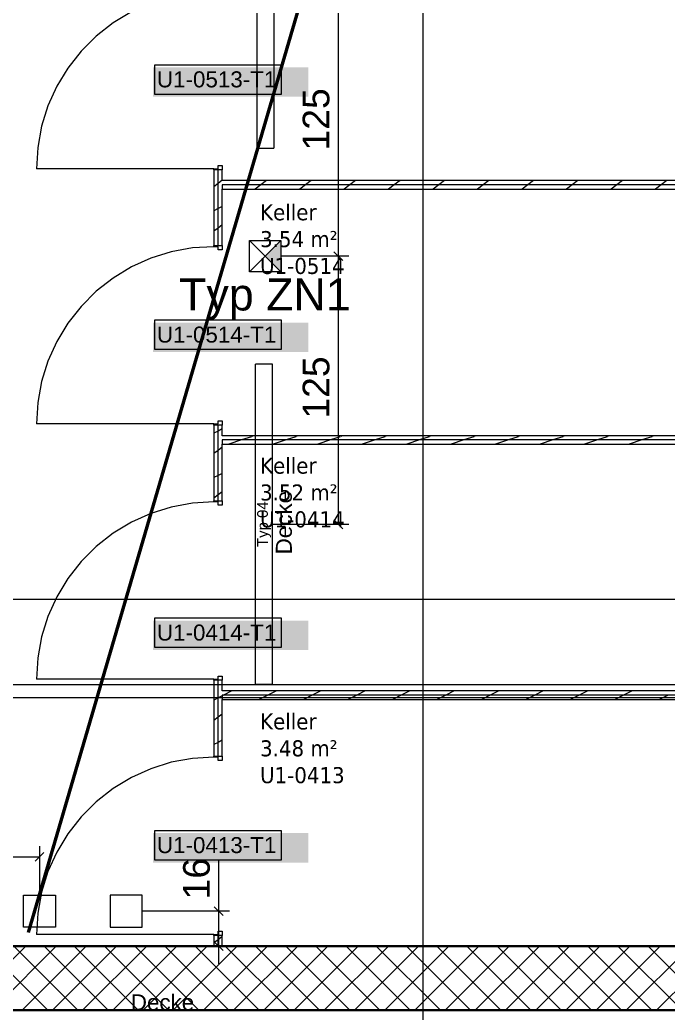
# Model space of a CAD drawing. Extents: x -1132 to 613, y -179 to 712.
# Drawn here: x -427.4 to -366.7, y 292.6 to 385.6 of the extents above; entities that cross this region are included whole.
import ezdxf
from ezdxf.lldxf.tags import DXFTag

# ---------------------------------------------------------------- set-up
doc = ezdxf.new("R2010")
doc.units = 0
doc.layers.get('0').update_dxf_attribs({"lineweight": 13})
for name, color, linetype, lineweight in [('A-AREA-____-IDEN', 7, 'Continuous', 5), ('A-DOOR-____-IDEN', 7, 'Continuous', 5), ('A-DOOR-FRAM-MCUT', 7, 'Continuous', 9), ('A-DOOR-OPNG-OTLN', 7, 'Continuous', 9), ('A-FLOR-____-OVHD', 7, 'Strichpunkt - Fein', 9), ('A-WALL-____-MCUT', 7, 'Continuous', 35), ('A-WALL-____-PATT', 7, 'Continuous', 35), ('A-WALL-FNSH-MCUT', 7, 'Continuous', 35), ('S-GRID-____-OTLN', 7, 'Continuous', 5)]:
    doc.layers.add(name, color=color, linetype=linetype, lineweight=lineweight)
for name, color, linetype, lineweight, true_color in [('EL01_VVV_Mass', 7, 'Continuous', 13, 0xb2b200), ('EL01_WAN_HLKS', 5, 'Continuous', 13, 0x0000ff), ('EL01_WAN_Leuchten', 7, 'Continuous', 13, 0x0080ff), ('EL01_WAN_Leuchtentyp', 7, 'Continuous', 13, 0x0099ff), ('EL01_WAN_Licht', 7, 'Continuous', 13, 0x0080ff), ('EL01_WAN_Notbeleuchtungen', 7, 'Continuous', 13, 0x009900), ('EL01_WAN_Notbeleuchtungentyp', 7, 'Continuous', 13, 0x009900), ('X_Geometrie', 3, 'Continuous', 50, 0x00ff00)]:
    doc.layers.add(name, color=color, linetype=linetype, lineweight=lineweight, true_color=true_color)
doc.styles.get("Standard").update_dxf_attribs({"font": 'arial.ttf'})
tags = doc.linetypes.add('_Rasterlinie_', pattern=[0.375, 0.2, -0.05, 0.075, -0.05]).pattern_tags.tags
tags[10:11] = [DXFTag(74, 4), DXFTag(75, 0), DXFTag(340, '0'), DXFTag(46, 1.0), DXFTag(50, 0.0), DXFTag(44, 0.0), DXFTag(45, 0.0)]
tags[8:9] = [DXFTag(74, 4), DXFTag(75, 0), DXFTag(340, '0'), DXFTag(46, 1.0), DXFTag(50, 0.0), DXFTag(44, 0.0), DXFTag(45, 0.0)]
tags[6:7] = [DXFTag(74, 4), DXFTag(75, 0), DXFTag(340, '0'), DXFTag(46, 1.0), DXFTag(50, 0.0), DXFTag(44, 0.0), DXFTag(45, 0.0)]
tags[4:5] = [DXFTag(74, 4), DXFTag(75, 0), DXFTag(340, '0'), DXFTag(46, 1.0), DXFTag(50, 0.0), DXFTag(44, 0.0), DXFTag(45, 0.0)]
tags = doc.linetypes.add('Strichpunkt - Fein', pattern=[0.2, 0.1, -0.05, 0, -0.05]).pattern_tags.tags
tags[10:11] = [DXFTag(74, 4), DXFTag(75, 0), DXFTag(340, '0'), DXFTag(46, 1.0), DXFTag(50, 0.0), DXFTag(44, 0.0), DXFTag(45, 0.0)]
tags[8:9] = [DXFTag(74, 4), DXFTag(75, 0), DXFTag(340, '0'), DXFTag(46, 1.0), DXFTag(50, 0.0), DXFTag(44, 0.0), DXFTag(45, 0.0)]
tags[6:7] = [DXFTag(74, 4), DXFTag(75, 0), DXFTag(340, '0'), DXFTag(46, 1.0), DXFTag(50, 0.0), DXFTag(44, 0.0), DXFTag(45, 0.0)]
tags[4:5] = [DXFTag(74, 4), DXFTag(75, 0), DXFTag(340, '0'), DXFTag(46, 1.0), DXFTag(50, 0.0), DXFTag(44, 0.0), DXFTag(45, 0.0)]

# ---------------------------------------------------------------- blocks, each defined once
blk = doc.blocks.new('Referenz-A0UNPDE96I', base_point=(-1115.886, -117.372))
at = {"layer": 'A-DOOR-____-IDEN', "color": 0, "linetype": 'Continuous', "ltscale": 0.13}
for p, q in [((-414.736, 381.415), (-402.896, 381.415)), ((-414.736, 378.635), (-414.736, 381.415)), ((-402.896, 381.415), (-402.896, 378.635)), ((-402.896, 378.635), (-414.736, 378.635)), ((-414.736, 357.515), (-402.896, 357.515)), ((-414.736, 354.735), (-414.736, 357.515)), ((-402.896, 357.515), (-402.896, 354.735)), ((-402.896, 354.735), (-414.736, 354.735)), ((-414.736, 329.615), (-402.896, 329.615)), ((-414.736, 326.835), (-414.736, 329.615)), ((-402.896, 329.615), (-402.896, 326.835)), ((-402.896, 326.835), (-414.736, 326.835)), ((-414.736, 309.715), (-402.896, 309.715)), ((-414.736, 306.935), (-414.736, 309.715)), ((-402.896, 309.715), (-402.896, 306.935)), ((-402.896, 306.935), (-414.736, 306.935))]:
    blk.add_line(p, q, dxfattribs=at)
at = {"layer": 'A-DOOR-____-IDEN', "color": 7, "linetype": 'Continuous', "ltscale": 0.13, "true_color": 0xffffff}
for points in [[(-414.911, 378.412), (-400.372, 378.412), (-414.911, 381.171)], [(-400.372, 378.412), (-414.911, 381.171), (-400.372, 381.171)], [(-414.911, 354.512), (-400.372, 354.512), (-414.911, 357.271)], [(-400.372, 354.512), (-414.911, 357.271), (-400.372, 357.271)], [(-414.911, 326.612), (-400.372, 326.612), (-414.911, 329.371)], [(-400.372, 326.612), (-414.911, 329.371), (-400.372, 329.371)], [(-414.911, 306.712), (-400.372, 306.712), (-414.911, 309.471)], [(-400.372, 306.712), (-414.911, 309.471), (-400.372, 309.471)]]:
    blk.add_solid(points, dxfattribs=at)
at = {"layer": 'A-DOOR-FRAM-MCUT', "color": 0, "linetype": 'Continuous', "ltscale": 0.13}
for p, q in [((-409.215, 371.678), (-408.815, 371.678)), ((-409.215, 371.578), (-409.215, 371.678)), ((-408.415, 371.578), (-409.215, 371.578)), ((-408.815, 371.978), (-408.415, 371.978)), ((-408.815, 371.678), (-408.815, 371.978)), ((-408.415, 371.978), (-408.415, 371.578)), ((-409.215, 364.478), (-408.415, 364.478)), ((-409.215, 364.378), (-409.215, 364.478)), ((-408.815, 364.378), (-409.215, 364.378)), ((-408.815, 364.078), (-408.815, 364.378)), ((-408.415, 364.078), (-408.815, 364.078)), ((-408.415, 364.478), (-408.415, 364.078)), ((-408.815, 348.078), (-408.415, 348.078)), ((-408.815, 347.778), (-408.815, 348.078)), ((-408.415, 348.078), (-408.415, 347.678)), ((-409.215, 347.778), (-408.815, 347.778)), ((-409.215, 347.678), (-409.215, 347.778)), ((-408.415, 347.678), (-409.215, 347.678)), ((-409.215, 340.578), (-408.415, 340.578)), ((-409.215, 340.478), (-409.215, 340.578)), ((-408.815, 340.478), (-409.215, 340.478)), ((-408.815, 340.178), (-408.815, 340.478)), ((-408.415, 340.578), (-408.415, 340.178)), ((-408.415, 340.178), (-408.815, 340.178)), ((-409.215, 323.878), (-408.815, 323.878)), ((-409.215, 323.778), (-409.215, 323.878)), ((-408.415, 323.778), (-409.215, 323.778)), ((-408.815, 324.178), (-408.415, 324.178)), ((-408.815, 323.878), (-408.815, 324.178)), ((-408.415, 324.178), (-408.415, 323.778)), ((-409.215, 316.678), (-408.415, 316.678)), ((-409.215, 316.578), (-409.215, 316.678)), ((-408.815, 316.578), (-409.215, 316.578)), ((-408.815, 316.278), (-408.815, 316.578)), ((-408.415, 316.278), (-408.815, 316.278)), ((-408.415, 316.678), (-408.415, 316.278)), ((-409.215, 299.978), (-408.815, 299.978)), ((-409.215, 299.878), (-409.215, 299.978)), ((-408.415, 299.878), (-409.215, 299.878)), ((-408.815, 300.278), (-408.415, 300.278)), ((-408.815, 299.978), (-408.815, 300.278)), ((-408.415, 300.278), (-408.415, 299.878))]:
    blk.add_line(p, q, dxfattribs=at)
at = {"layer": 'A-DOOR-OPNG-OTLN', "color": 0, "linetype": 'Continuous', "ltscale": 0.13}
for p, q in [((-416.929, 386.377), (-418.645, 385.34)), ((-418.645, 385.34), (-420.222, 384.104)), ((-420.222, 384.104), (-421.64, 382.686)), ((-421.64, 382.686), (-422.876, 381.108)), ((-422.876, 381.108), (-423.913, 379.393)), ((-423.913, 379.393), (-424.736, 377.565)), ((-424.736, 377.565), (-425.332, 375.651)), ((-425.332, 375.651), (-425.694, 373.679)), ((-425.694, 373.679), (-425.815, 371.678)), ((-409.215, 371.678), (-425.815, 371.678)), ((-413.187, 363.896), (-415.101, 363.3)), ((-411.216, 364.257), (-413.187, 363.896)), ((-409.215, 364.378), (-411.216, 364.257)), ((-415.101, 363.3), (-416.929, 362.477)), ((-416.929, 362.477), (-418.645, 361.44)), ((-418.645, 361.44), (-420.222, 360.204)), ((-420.222, 360.204), (-421.64, 358.786)), ((-421.64, 358.786), (-422.876, 357.208)), ((-422.876, 357.208), (-423.913, 355.493)), ((-423.913, 355.493), (-424.736, 353.665)), ((-424.736, 353.665), (-425.332, 351.751)), ((-425.332, 351.751), (-425.694, 349.779)), ((-425.694, 349.779), (-425.815, 347.778)), ((-409.215, 347.778), (-425.815, 347.778)), ((-409.215, 340.478), (-411.216, 340.357)), ((-413.187, 339.996), (-415.101, 339.4)), ((-411.216, 340.357), (-413.187, 339.996)), ((-416.929, 338.577), (-418.645, 337.54)), ((-415.101, 339.4), (-416.929, 338.577)), ((-418.645, 337.54), (-420.222, 336.304)), ((-420.222, 336.304), (-421.64, 334.886)), ((-421.64, 334.886), (-422.876, 333.308)), ((-422.876, 333.308), (-423.913, 331.593)), ((-423.913, 331.593), (-424.736, 329.765)), ((-424.736, 329.765), (-425.332, 327.851)), ((-425.332, 327.851), (-425.694, 325.879)), ((-425.694, 325.879), (-425.815, 323.878)), ((-409.215, 323.878), (-425.815, 323.878)), ((-411.216, 316.457), (-413.187, 316.096)), ((-409.215, 316.578), (-411.216, 316.457)), ((-415.101, 315.5), (-416.929, 314.677)), ((-413.187, 316.096), (-415.101, 315.5)), ((-416.929, 314.677), (-418.645, 313.64)), ((-418.645, 313.64), (-420.222, 312.404)), ((-420.222, 312.404), (-421.64, 310.986)), ((-421.64, 310.986), (-422.876, 309.408)), ((-422.876, 309.408), (-423.913, 307.693)), ((-423.913, 307.693), (-424.736, 305.865)), ((-424.736, 305.865), (-425.332, 303.951)), ((-425.332, 303.951), (-425.694, 301.979)), ((-425.694, 301.979), (-425.815, 299.978)), ((-409.215, 299.978), (-425.815, 299.978))]:
    blk.add_line(p, q, dxfattribs=at)
at = {"layer": 'A-FLOR-____-OVHD', "color": 0, "linetype": 'Strichpunkt - Fein', "ltscale": 0.13}
for p, q in [((-433.415, 323.378), (-348.115, 323.378)), ((-433.415, 322.178), (-348.115, 322.178))]:
    blk.add_line(p, q, dxfattribs=at)
at = {"layer": 'A-WALL-____-MCUT', "color": 0, "linetype": 'Continuous', "lineweight": 9, "ltscale": 0.13}
for p, q in [((-408.815, 364.478), (-408.815, 371.578)), ((-347.115, 370.178), (-408.415, 370.178)), ((-408.415, 370.178), (-408.415, 369.778)), ((-408.815, 340.578), (-408.815, 347.678)), ((-347.115, 346.278), (-408.415, 346.278)), ((-408.415, 346.278), (-408.415, 345.878)), ((-408.815, 316.678), (-408.815, 323.778)), ((-348.115, 322.378), (-408.415, 322.378)), ((-408.415, 322.378), (-408.415, 321.978)), ((-408.815, 298.878), (-408.815, 299.878))]:
    blk.add_line(p, q, dxfattribs=at)
at = {"layer": 'A-WALL-____-MCUT', "color": 0, "linetype": 'Continuous', "ltscale": 0.35}
for p, q in [((-348.115, 298.878), (-433.415, 298.878)), ((-648.315, 292.878), (-245.665, 292.878))]:
    blk.add_line(p, q, dxfattribs=at)
at = {"layer": 'A-WALL-____-PATT', "color": 0, "linetype": 'Continuous', "lineweight": 9, "ltscale": 0.13}
for p, q in [((-408.815, 370.292), (-409.215, 369.992)), ((-408.415, 370.592), (-408.815, 370.292)), ((-404.801, 370.178), (-405.334, 369.778)), ((-404.268, 370.578), (-404.801, 370.178)), ((-400.636, 370.178), (-401.169, 369.778)), ((-400.103, 370.578), (-400.636, 370.178)), ((-396.471, 370.178), (-397.004, 369.778)), ((-395.938, 370.578), (-396.471, 370.178)), ((-392.306, 370.178), (-392.839, 369.778)), ((-391.773, 370.578), (-392.306, 370.178)), ((-388.141, 370.178), (-388.674, 369.778)), ((-387.608, 370.578), (-388.141, 370.178)), ((-383.976, 370.178), (-384.509, 369.778)), ((-383.443, 370.578), (-383.976, 370.178)), ((-379.811, 370.178), (-380.344, 369.778)), ((-379.278, 370.578), (-379.811, 370.178)), ((-375.646, 370.178), (-376.179, 369.778)), ((-375.113, 370.578), (-375.646, 370.178)), ((-371.481, 370.178), (-372.014, 369.778)), ((-370.948, 370.578), (-371.481, 370.178)), ((-367.316, 370.178), (-367.849, 369.778)), ((-366.783, 370.578), (-367.316, 370.178)), ((-408.815, 367.942), (-409.215, 367.742)), ((-408.415, 368.142), (-408.815, 367.942)), ((-408.815, 366.127), (-409.215, 365.827)), ((-408.415, 366.427), (-408.815, 366.127)), ((-408.815, 347.118), (-409.215, 346.918)), ((-408.415, 347.318), (-408.815, 347.118)), ((-406.605, 346.278), (-407.805, 345.878)), ((-405.692, 346.583), (-406.605, 346.278)), ((-405.529, 346.678), (-405.657, 346.614)), ((-402.441, 346.278), (-403.641, 345.878)), ((-401.527, 346.583), (-402.441, 346.278)), ((-401.364, 346.678), (-401.493, 346.614)), ((-398.276, 346.278), (-399.476, 345.878)), ((-397.362, 346.583), (-398.276, 346.278)), ((-397.199, 346.678), (-397.328, 346.614)), ((-394.111, 346.278), (-395.311, 345.878)), ((-393.197, 346.583), (-394.111, 346.278)), ((-393.035, 346.678), (-393.163, 346.614)), ((-389.946, 346.278), (-391.146, 345.878)), ((-389.032, 346.583), (-389.946, 346.278)), ((-388.87, 346.678), (-388.998, 346.614)), ((-385.782, 346.278), (-386.982, 345.878)), ((-384.867, 346.583), (-385.782, 346.278)), ((-384.705, 346.678), (-384.833, 346.614)), ((-381.617, 346.278), (-382.817, 345.878)), ((-380.702, 346.583), (-381.617, 346.278)), ((-380.54, 346.678), (-380.668, 346.614)), ((-377.452, 346.278), (-378.652, 345.878)), ((-376.537, 346.583), (-377.452, 346.278)), ((-376.375, 346.678), (-376.503, 346.614)), ((-373.288, 346.278), (-374.488, 345.878)), ((-372.372, 346.584), (-373.288, 346.278)), ((-372.21, 346.678), (-372.338, 346.614)), ((-369.123, 346.278), (-370.323, 345.878)), ((-368.207, 346.584), (-369.123, 346.278)), ((-368.045, 346.678), (-368.173, 346.614)), ((-408.815, 345.302), (-409.215, 345.002)), ((-408.415, 345.602), (-408.815, 345.302)), ((-408.815, 342.953), (-409.215, 342.753)), ((-408.415, 343.153), (-408.815, 342.953)), ((-408.415, 341.437), (-408.815, 341.137)), ((-408.815, 341.137), (-409.215, 340.837)), ((-407.515, 322.778), (-408.315, 322.378)), ((-403.35, 322.778), (-404.15, 322.378)), ((-399.186, 322.778), (-399.986, 322.378)), ((-395.021, 322.778), (-395.821, 322.378)), ((-390.856, 322.778), (-391.656, 322.378)), ((-386.691, 322.778), (-387.491, 322.378)), ((-382.526, 322.778), (-383.326, 322.378)), ((-378.361, 322.778), (-379.161, 322.378)), ((-374.196, 322.778), (-374.996, 322.378)), ((-370.031, 322.778), (-370.831, 322.378)), ((-408.815, 322.129), (-409.215, 321.929)), ((-408.415, 322.329), (-408.815, 322.129)), ((-408.315, 322.378), (-408.415, 322.329)), ((-404.15, 322.378), (-404.95, 321.978)), ((-399.986, 322.378), (-400.786, 321.978)), ((-395.821, 322.378), (-396.621, 321.978)), ((-391.656, 322.378), (-392.456, 321.978)), ((-387.491, 322.378), (-388.291, 321.978)), ((-383.326, 322.378), (-384.126, 321.978)), ((-379.161, 322.378), (-379.961, 321.978)), ((-374.996, 322.378), (-375.796, 321.978)), ((-370.831, 322.378), (-371.631, 321.978)), ((-366.666, 322.378), (-367.466, 321.978)), ((-408.815, 320.312), (-409.215, 320.012)), ((-408.415, 320.612), (-408.815, 320.312)), ((-408.415, 318.164), (-408.815, 317.964)), ((-408.815, 317.964), (-409.215, 317.764)), ((-408.815, 299.487), (-409.215, 299.187)), ((-408.415, 299.787), (-408.815, 299.487)), ((-432.806, 292.878), (-426.806, 298.878)), ((-424.763, 292.878), (-430.763, 298.878)), ((-429.978, 292.878), (-423.978, 298.878)), ((-421.934, 292.878), (-427.934, 298.878)), ((-427.149, 292.878), (-421.149, 298.878)), ((-419.106, 292.878), (-425.106, 298.878)), ((-424.321, 292.878), (-418.321, 298.878)), ((-416.277, 292.878), (-422.277, 298.878)), ((-421.492, 292.878), (-415.492, 298.878)), ((-413.449, 292.878), (-419.449, 298.878)), ((-418.664, 292.878), (-412.664, 298.878)), ((-410.62, 292.878), (-416.62, 298.878)), ((-415.835, 292.878), (-409.835, 298.878)), ((-407.792, 292.878), (-413.792, 298.878)), ((-413.007, 292.878), (-407.007, 298.878)), ((-404.964, 292.878), (-410.964, 298.878)), ((-410.179, 292.878), (-404.179, 298.878)), ((-402.135, 292.878), (-408.135, 298.878)), ((-407.35, 292.878), (-401.35, 298.878)), ((-399.307, 292.878), (-405.307, 298.878)), ((-404.522, 292.878), (-398.522, 298.878)), ((-396.478, 292.878), (-402.478, 298.878)), ((-401.693, 292.878), (-395.693, 298.878)), ((-393.65, 292.878), (-399.65, 298.878)), ((-398.865, 292.878), (-392.865, 298.878)), ((-390.821, 292.878), (-396.821, 298.878)), ((-396.036, 292.878), (-390.036, 298.878)), ((-387.993, 292.878), (-393.993, 298.878)), ((-393.208, 292.878), (-387.208, 298.878)), ((-385.165, 292.878), (-391.165, 298.878)), ((-390.38, 292.878), (-384.38, 298.878)), ((-382.336, 292.878), (-388.336, 298.878)), ((-387.551, 292.878), (-381.551, 298.878)), ((-379.508, 292.878), (-385.508, 298.878)), ((-384.723, 292.878), (-378.723, 298.878)), ((-376.679, 292.878), (-382.679, 298.878)), ((-381.894, 292.878), (-375.894, 298.878)), ((-373.851, 292.878), (-379.851, 298.878)), ((-379.066, 292.878), (-373.066, 298.878)), ((-371.022, 292.878), (-377.022, 298.878)), ((-376.238, 292.878), (-370.238, 298.878)), ((-368.194, 292.878), (-374.194, 298.878)), ((-373.409, 292.878), (-367.409, 298.878)), ((-365.366, 292.878), (-371.366, 298.878)), ((-370.581, 292.878), (-364.581, 298.878)), ((-362.537, 292.878), (-368.537, 298.878)), ((-367.752, 292.878), (-361.752, 298.878))]:
    blk.add_line(p, q, dxfattribs=at)
at = {"layer": 'A-WALL-FNSH-MCUT', "color": 0, "linetype": 'Continuous', "lineweight": 9, "ltscale": 0.13}
for p, q in [((-409.215, 371.578), (-409.215, 364.478)), ((-408.415, 371.578), (-409.215, 371.578)), ((-408.415, 370.578), (-408.415, 371.578)), ((-347.115, 370.578), (-408.415, 370.578)), ((-408.415, 364.478), (-408.415, 369.778)), ((-408.415, 369.778), (-347.115, 369.778)), ((-409.215, 364.478), (-408.415, 364.478)), ((-409.215, 347.678), (-409.215, 340.578)), ((-408.415, 347.678), (-409.215, 347.678)), ((-408.415, 346.678), (-408.415, 347.678)), ((-347.115, 346.678), (-408.415, 346.678)), ((-408.415, 340.578), (-408.415, 345.878)), ((-408.415, 345.878), (-347.115, 345.878)), ((-409.215, 340.578), (-408.415, 340.578)), ((-409.215, 323.778), (-409.215, 316.678)), ((-408.415, 323.778), (-409.215, 323.778)), ((-408.415, 322.778), (-408.415, 323.778)), ((-348.115, 322.778), (-408.415, 322.778)), ((-408.415, 316.678), (-408.415, 321.978)), ((-408.415, 321.978), (-348.115, 321.978)), ((-409.215, 316.678), (-408.415, 316.678)), ((-409.215, 299.878), (-409.215, 298.878)), ((-408.415, 299.878), (-409.215, 299.878)), ((-408.415, 298.878), (-408.415, 299.878))]:
    blk.add_line(p, q, dxfattribs=at)
at = {"layer": 'S-GRID-____-OTLN', "color": 0, "linetype": '_Rasterlinie_', "ltscale": 0.13}
for p, q in [((-389.615, -113.603), (-389.615, 631.478)), ((-1107.612, 331.378), (119.376, 331.378))]:
    blk.add_line(p, q, dxfattribs=at)
at = {"layer": 'X_Geometrie', "color": 0, "linetype": 'Continuous', "ltscale": 0.5}
blk.add_line((-426.566, 300.164), (-354.642, 546.044), dxfattribs=at)
at = {"layer": 'A-AREA-____-IDEN', "color": 0, "linetype": 'Continuous', "ltscale": 0.13, "char_height": 1.5, "attachment_point": 1}
for s, insert in [('{\\W0.9;\\fVerdana;Keller}', (-404.875, 368.351)), ('{\\W0.9;\\fVerdana;3.54 m²}', (-404.875, 365.838)), ('{\\W0.9;\\fVerdana;U1-0514}', (-404.875, 363.324)), ('{\\W0.9;\\fVerdana;Keller}', (-404.875, 344.626)), ('{\\W0.9;\\fVerdana;3.52 m²}', (-404.875, 342.113)), ('{\\W0.9;\\fVerdana;U1-0414}', (-404.875, 339.599)), ('{\\W0.9;\\fVerdana;Keller}', (-404.875, 320.671)), ('{\\W0.9;\\fVerdana;3.48 m²}', (-404.875, 318.158)), ('{\\W0.9;\\fVerdana;U1-0413}', (-404.875, 315.644))]:
    blk.add_mtext(s, dxfattribs=dict(at, insert=insert))
at = {"layer": 'A-DOOR-____-IDEN', "color": 0, "linetype": 'Continuous', "ltscale": 0.13, "char_height": 1.5, "attachment_point": 1}
for s, insert in [('{\\fArial;U1-0513-T1}', (-414.536, 380.796)), ('{\\fArial;U1-0514-T1}', (-414.536, 356.896)), ('{\\fArial;U1-0414-T1}', (-414.536, 328.996)), ('{\\fArial;U1-0413-T1}', (-414.536, 309.096))]:
    blk.add_mtext(s, dxfattribs=dict(at, insert=insert))
blk = doc.blocks.new('Absolute Höhe-A0UNPESD6I', base_point=(-416.982, 292.87))
at = {"color": 0, "lineweight": -2, "insert": (-416.982, 294.37), "char_height": 1.5, "attachment_point": 1}
blk.add_mtext('{\\fArial;Decke}', dxfattribs=at)
blk = doc.blocks.new('Notleuchte eckig-A0UNPF4P6I', base_point=(-405.854, 362.023))
at = {"color": 0, "lineweight": -2}
for p, q in [((-405.854, 364.942), (-402.935, 362.023)), ((-405.854, 362.023), (-402.935, 364.942)), ((-405.854, 362.023), (-405.854, 364.942)), ((-405.854, 364.942), (-402.935, 364.942)), ((-402.935, 364.942), (-402.935, 362.023)), ((-402.935, 362.023), (-405.854, 362.023))]:
    blk.add_line(p, q, dxfattribs=at)
for points in [[(-402.935, 363.482), (-404.395, 363.482), (-402.935, 364.942)], [(-402.935, 362.023), (-402.935, 363.482), (-404.395, 363.482)]]:
    blk.add_solid(points, dxfattribs=at)
blk = doc.blocks.new('Bemerkung 1-A0UNPF4R6I', base_point=(-412.458, 358.405))
at = {"color": 0, "lineweight": -2, "insert": (-412.458, 361.405), "char_height": 3, "attachment_point": 1}
blk.add_mtext('{\\fArial;Typ ZN1}', dxfattribs=at)
blk = doc.blocks.new('LED-Langfeldleuchte 37W-A0UNPF5D6I', base_point=(-405.305, 323.375))
at = {"color": 0, "lineweight": -2}
for p, q in [((-405.305, 323.375), (-405.305, 353.375)), ((-403.705, 353.375), (-405.305, 353.375)), ((-403.705, 323.375), (-403.705, 353.375)), ((-403.705, 323.375), (-405.305, 323.375))]:
    blk.add_line(p, q, dxfattribs=at)
blk = doc.blocks.new('Bemerkung 1-A0UNPF5F6I', base_point=(-405.15, 336.258))
at = {"color": 0, "lineweight": -2, "insert": (-405.15, 336.258), "char_height": 1, "attachment_point": 1, "rotation": 90}
blk.add_mtext('{\\fArial;Typ 04}', dxfattribs=at)
blk = doc.blocks.new('Absolute Höhe-A0UNPF5H6I', base_point=(-403.402, 335.567))
at = {"color": 0, "lineweight": -2, "insert": (-403.402, 335.567), "char_height": 1.5, "attachment_point": 1, "rotation": 90}
blk.add_mtext('{\\fArial;Decke}', dxfattribs=at)
blk = doc.blocks.new('Maß-A0UNPF736I', base_point=(-435.176, 298.878))
at = {"color": 0, "lineweight": -2}
for p, q in [((-433.413, 308.247), (-433.413, 298.878)), ((-425.531, 308.247), (-425.531, 303.661)), ((-432.999, 307.661), (-433.826, 306.833)), ((-433.413, 307.247), (-425.531, 307.247)), ((-425.117, 307.661), (-425.945, 306.833))]:
    blk.add_line(p, q, dxfattribs=at)
at = {"color": 0, "lineweight": -2, "insert": (-435.176, 311.635), "char_height": 2.5, "attachment_point": 1}
blk.add_mtext('{\\fArial;39}', dxfattribs=at)
blk = doc.blocks.new('LED-Langfeldleuchte 37W-A0UNPF7V6I', base_point=(-405.195, 373.59))
at = {"color": 0, "lineweight": -2}
for p, q in [((-405.195, 403.59), (-405.195, 373.59)), ((-405.195, 403.59), (-403.595, 403.59)), ((-403.595, 403.59), (-403.595, 373.59)), ((-405.195, 373.59), (-403.595, 373.59))]:
    blk.add_line(p, q, dxfattribs=at)
blk = doc.blocks.new('Deckendose UP-A0UNPFJV6I', base_point=(-427.031, 300.661))
at = {"color": 0, "lineweight": -2}
for p, q in [((-427.031, 303.661), (-424.031, 303.661)), ((-427.031, 300.661), (-427.031, 303.661)), ((-424.031, 303.661), (-424.031, 300.661)), ((-424.031, 300.661), (-427.031, 300.661))]:
    blk.add_line(p, q, dxfattribs=at)
blk = doc.blocks.new('Maß-A0UNPFTN6I', base_point=(-404.395, 363.069))
at = {"color": 0, "lineweight": -2}
for p, q in [((-397.141, 388.176), (-397.968, 389.003)), ((-396.554, 388.59), (-404.395, 388.59)), ((-397.554, 388.59), (-397.554, 363.482)), ((-397.141, 363.069), (-397.968, 363.896)), ((-396.554, 363.482), (-402.935, 363.482))]:
    blk.add_line(p, q, dxfattribs=at)
at = {"color": 0, "lineweight": -2, "insert": (-400.888, 373.385), "char_height": 2.5, "attachment_point": 1, "rotation": 90}
blk.add_mtext('{\\fArial;125}', dxfattribs=at)
blk = doc.blocks.new('Deckendose UP-A0UNPFWX6I', base_point=(-418.915, 300.661))
at = {"color": 0, "lineweight": -2}
for p, q in [((-418.915, 303.661), (-418.915, 300.661)), ((-415.915, 303.661), (-418.915, 303.661)), ((-415.915, 300.661), (-415.915, 303.661)), ((-418.915, 300.661), (-415.915, 300.661))]:
    blk.add_line(p, q, dxfattribs=at)
blk = doc.blocks.new('Maß-A0UNPG8T6I', base_point=(-420.296, 297.224))
at = {"color": 0, "lineweight": -2}
for p, q in [((-408.754, 297.224), (-408.754, 306.871)), ((-408.341, 301.748), (-409.168, 302.575)), ((-407.754, 302.161), (-415.915, 302.161)), ((-407.754, 298.878), (-420.296, 298.878)), ((-408.341, 298.465), (-409.168, 299.292))]:
    blk.add_line(p, q, dxfattribs=at)
at = {"color": 0, "lineweight": -2, "insert": (-412.088, 303.259), "char_height": 2.5, "attachment_point": 1, "rotation": 90}
blk.add_mtext('{\\fArial;16}', dxfattribs=at)
blk = doc.blocks.new('Maß-A0UNPGAH6I', base_point=(-403.705, 337.962))
at = {"color": 0, "lineweight": -2}
for p, q in [((-397.141, 363.069), (-397.968, 363.896)), ((-396.554, 363.482), (-402.935, 363.482)), ((-397.554, 363.482), (-397.554, 338.375)), ((-397.141, 337.962), (-397.968, 338.789)), ((-396.554, 338.375), (-403.705, 338.375))]:
    blk.add_line(p, q, dxfattribs=at)
at = {"color": 0, "lineweight": -2, "insert": (-400.888, 348.277), "char_height": 2.5, "attachment_point": 1, "rotation": 90}
blk.add_mtext('{\\fArial;125}', dxfattribs=at)

msp = doc.modelspace()

# ---------------------------------------------------------------- block references
at = {"color": 9, "lineweight": 25, "ltscale": 0.25, "true_color": 0xc0c0c0}
msp.add_blockref('Referenz-A0UNPDE96I', (-1115.886, -117.372), dxfattribs=at)
at = {"layer": 'EL01_VVV_Mass', "linetype": 'Continuous', "ltscale": 0.13}
for name, p in [('Maß-A0UNPFTN6I', (-404.395, 363.069)), ('Maß-A0UNPGAH6I', (-403.705, 337.962)), ('Maß-A0UNPF736I', (-435.176, 298.878)), ('Maß-A0UNPG8T6I', (-420.296, 297.224))]:
    msp.add_blockref(name, p, dxfattribs=at)
at = {"layer": 'EL01_WAN_HLKS', "linetype": 'Continuous', "ltscale": 0.13}
msp.add_blockref('Deckendose UP-A0UNPFJV6I', (-427.031, 300.661), dxfattribs=at)
at = {"layer": 'EL01_WAN_Leuchten', "ltscale": 0.13}
for name, p in [('LED-Langfeldleuchte 37W-A0UNPF7V6I', (-405.195, 373.59)), ('LED-Langfeldleuchte 37W-A0UNPF5D6I', (-405.305, 323.375)), ('Absolute Höhe-A0UNPF5H6I', (-403.402, 335.567)), ('Absolute Höhe-A0UNPESD6I', (-416.982, 292.87))]:
    msp.add_blockref(name, p, dxfattribs=at)
at = {"layer": 'EL01_WAN_Leuchtentyp', "ltscale": 0.13}
msp.add_blockref('Bemerkung 1-A0UNPF5F6I', (-405.15, 336.258), dxfattribs=at)
at = {"layer": 'EL01_WAN_Licht', "linetype": 'Continuous', "ltscale": 0.13}
msp.add_blockref('Deckendose UP-A0UNPFWX6I', (-418.915, 300.661), dxfattribs=at)
at = {"layer": 'EL01_WAN_Notbeleuchtungen', "linetype": 'Continuous', "ltscale": 0.13}
msp.add_blockref('Notleuchte eckig-A0UNPF4P6I', (-405.854, 362.023), dxfattribs=at)
at = {"layer": 'EL01_WAN_Notbeleuchtungentyp', "linetype": 'Continuous', "ltscale": 0.13}
msp.add_blockref('Bemerkung 1-A0UNPF4R6I', (-412.458, 358.405), dxfattribs=at)

doc.saveas('drawing.dxf')
